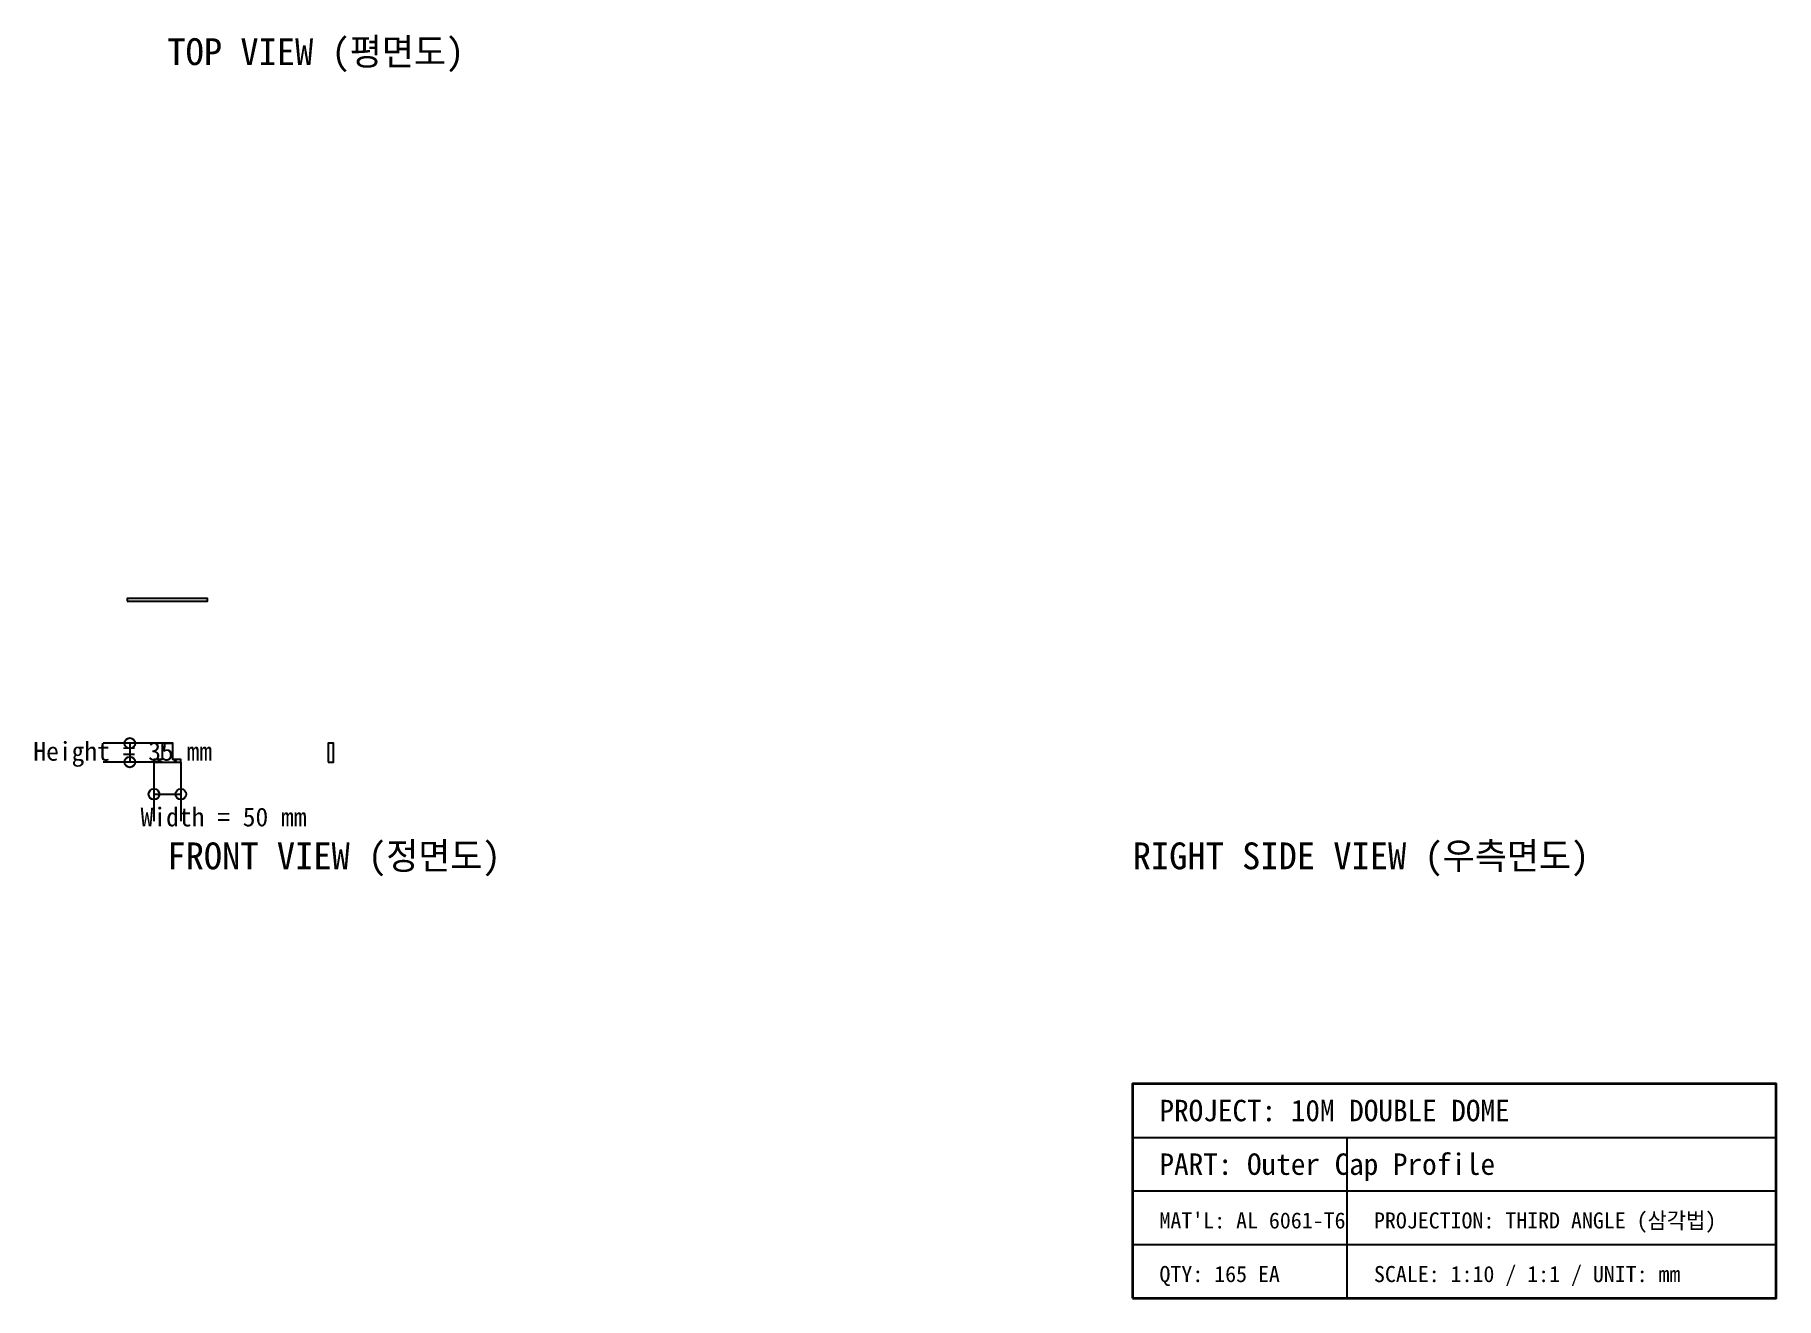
# Model space of a CAD drawing. Header units: metres. Extents: x -247 to 3000, y -1000 to 1356.
import ezdxf

# ---------------------------------------------------------------- set-up
doc = ezdxf.new("R2010")
doc.units = ezdxf.units.M

msp = doc.modelspace()

# ---------------------------------------------------------------- linework, layer by layer
at = {"color": 9}
for p, q in [((-10, 35), (-120, 35)), ((-10, 0), (-120, 0)), ((-25, 0), (-25, -110)), ((25, 0), (25, -110))]:
    msp.add_line(p, q, dxfattribs=at)
at = {"color": 1}
for p, q in [((-70, 35), (-70, 0)), ((-25, -60), (25, -60))]:
    msp.add_line(p, q, dxfattribs=at)
at = {"color": 7}
for p, q in [((1800, -700), (3000, -700)), ((2200, -1000), (2200, -700)), ((1800, -800), (3000, -800)), ((1800, -900), (3000, -900))]:
    msp.add_line(p, q, dxfattribs=at)
at = {"color": 3}
for points in [[(-75, 300), (75, 300), (75, 305), (-75, 305), (-75, 300)], [(-25, 0), (25, 0), (25, 5), (10, 5), (10, 35), (-10, 35), (-10, 5), (-25, 5), (-25, 0)], [(300, 0), (310, 0), (310, 35), (300, 35), (300, 0)]]:
    msp.add_lwpolyline(points, dxfattribs=at)
at = {"color": 7, "lineweight": 35}
msp.add_lwpolyline([(1800, -1000), (3000, -1000), (3000, -600), (1800, -600), (1800, -1000)], dxfattribs=at)
at = {"color": 1}
for centre in [(-70, 35), (-70, 0), (-25, -60), (25, -60)]:
    msp.add_circle(centre, 10, dxfattribs=at)
at = {"color": 8}
for centre in [(-15, 2.5), (15, 2.5)]:
    msp.add_circle(centre, 1.5, dxfattribs=at)

# ---------------------------------------------------------------- texts
at = {"color": 4}
for s, p in [('TOP VIEW (평면도)', (0, 1300)), ('FRONT VIEW (정면도)', (0, -200)), ('RIGHT SIDE VIEW (우측면도)', (1800, -200))]:
    msp.add_text(s, height=50, dxfattribs=at).set_placement(p)
at = {"color": 2}
for s, p in [('Height = 35 mm', (-250, 2.5)), ('Width = 50 mm', (-50, -120))]:
    msp.add_text(s, height=35, dxfattribs=at).set_placement(p)
at = {"color": 7}
for s, height, p in [('PROJECT: 10M DOUBLE DOME', 40, (1850, -670)), ("MAT'L: AL 6061-T6", 30, (1850, -870)), ('PROJECTION: THIRD ANGLE (삼각법)', 30, (2250, -870)), ('QTY: 165 EA', 30, (1850, -970)), ('SCALE: 1:10 / 1:1 / UNIT: mm', 30, (2250, -970))]:
    msp.add_text(s, height=height, dxfattribs=at).set_placement(p)
at = {"color": 3}
msp.add_text('PART: Outer Cap Profile', height=40, dxfattribs=at).set_placement((1850, -770))

doc.saveas('drawing.dxf')
